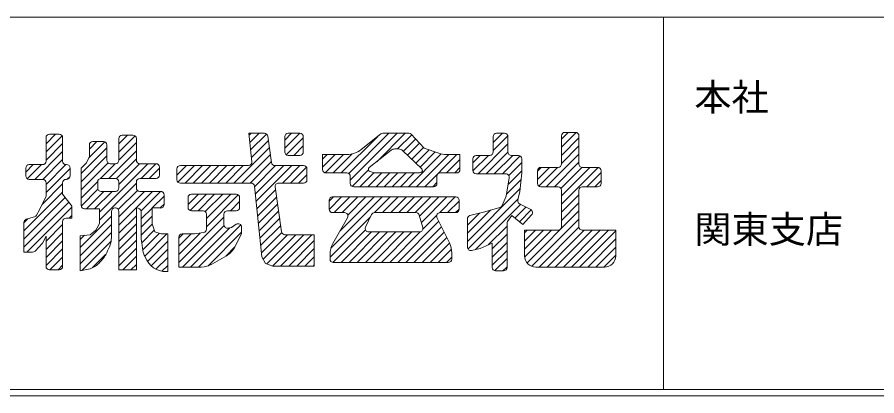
# Model space of a CAD drawing. Units: millimetres, scale not verified. Extents: x -400 to 3744, y -276 to 280.
# Drawn here: x 569.4 to 708.2, y -275.6 to -214.6 of the extents above; entities that cross this region are included whole.
import ezdxf
from ezdxf.enums import TextEntityAlignment as Align

# ---------------------------------------------------------------- set-up
doc = ezdxf.new("R2010")
doc.units = ezdxf.units.MM
doc.header["$LTSCALE"] = 2
doc.layers.add('0-0_0', color=7, linetype='Continuous', lineweight=9)
doc.styles.add('ＭＳ ゴシック', font='')
doc.styles.get('ＭＳ ゴシック').set_extended_font_data('MS Gothic')

msp = doc.modelspace()

# ---------------------------------------------------------------- linework, layer by layer
at = {"layer": '0-0_0', "color": 3, "lineweight": 18}
for p, q in [((433.729, -214.568), (1231.729, -214.568)), ((673.729, -214.568), (673.729, -274.568)), ((433.729, -274.568), (1231.729, -274.568)), ((432.729, -275.568), (1232.729, -275.568))]:
    msp.add_line(p, q, dxfattribs=at)
at = {"layer": '0-0_0'}
for p, q in [((574.099, -234.961), (575.645, -233.415)), ((574.099, -236.27), (576.695, -233.674)), ((574.099, -233.963), (574.099, -237.774)), ((576.229, -233.415), (574.647, -233.415)), ((576.777, -237.774), (576.777, -233.963)), ((585.853, -234.982), (587.271, -233.564)), ((585.853, -236.291), (588.466, -233.677)), ((585.853, -234.112), (585.853, -237.625)), ((588.132, -233.564), (586.401, -233.564)), ((588.68, -237.625), (588.68, -234.112)), ((606.866, -233.594), (607.194, -233.267)), ((606.99, -234.779), (608.502, -233.267)), ((607.114, -235.963), (609.684, -233.393)), ((607.238, -237.148), (609.974, -234.411)), ((610.497, -238.001), (609.876, -233.735)), ((612.635, -235.676), (615.044, -233.267)), ((612.635, -234.367), (613.735, -233.267)), ((612.635, -233.814), (612.635, -236.287)), ((612.877, -236.742), (615.61, -234.008)), ((615.063, -233.267), (613.182, -233.267)), ((615.61, -236.287), (615.61, -233.814)), ((621.734, -239.66), (627.63, -233.763)), ((622.952, -239.75), (629.435, -233.267)), ((623.198, -240.812), (630.744, -233.267)), ((624.939, -235.896), (628.108, -233.385)), ((627.462, -237.857), (632.052, -233.267)), ((628.448, -233.267), (632.632, -233.267)), ((630.833, -235.794), (633.107, -233.52)), ((631.771, -236.164), (633.74, -234.195)), ((646.26, -234.758), (647.752, -233.267)), ((646.26, -236.067), (648.629, -233.698)), ((646.26, -233.814), (646.26, -236.287)), ((648.093, -233.267), (646.808, -233.267)), ((648.641, -236.287), (648.641, -233.814)), ((657.271, -234.215), (658.367, -233.118)), ((657.271, -235.523), (659.664, -233.13)), ((657.271, -233.666), (657.271, -238.22)), ((657.271, -236.831), (660.097, -234.004)), ((659.55, -233.118), (657.818, -233.118)), ((660.097, -238.22), (660.097, -233.666)), ((574.099, -237.578), (576.777, -234.9)), ((579.753, -239.774), (583.919, -235.608)), ((581.007, -237.212), (583.575, -234.644)), ((581.092, -235.818), (582.306, -234.605)), ((581.092, -235.152), (581.092, -237.021)), ((583.371, -234.605), (581.64, -234.605)), ((583.919, -237.625), (583.919, -235.152)), ((585.853, -237.599), (588.68, -234.772)), ((604.399, -241.295), (610.141, -235.553)), ((614.092, -236.835), (615.61, -235.317)), ((630.383, -235.794), (631.017, -235.794)), ((632.441, -236.802), (634.374, -234.87)), ((633.112, -237.44), (635.007, -235.545)), ((643.827, -239.808), (648.641, -234.994)), ((657.271, -238.14), (660.097, -235.313)), ((572.285, -240.7), (576.777, -236.208)), ((579.753, -241.082), (583.919, -236.916)), ((584.209, -240.552), (588.68, -236.08)), ((605.707, -241.295), (610.307, -236.695)), ((613.182, -236.835), (615.063, -236.835)), ((618.735, -238.734), (620.783, -236.686)), ((618.735, -237.425), (619.474, -236.686)), ((619.137, -239.64), (622.091, -236.686)), ((620.426, -239.66), (623.493, -236.592)), ((626.261, -238.808), (629.816, -235.991)), ((631.646, -236.046), (634.726, -238.977)), ((632.587, -241.89), (637.883, -236.594)), ((633.782, -238.078), (635.926, -235.934)), ((633.895, -241.89), (639.099, -236.686)), ((634.452, -238.716), (636.896, -236.273)), ((635.204, -241.89), (640.407, -236.686)), ((642.987, -238.032), (644.184, -236.835)), ((642.992, -239.335), (645.492, -236.835)), ((645.713, -236.835), (643.535, -236.835)), ((645.135, -239.808), (648.641, -236.302)), ((646.444, -239.808), (649.417, -236.835)), ((647.752, -239.808), (650.632, -236.929)), ((650.325, -236.835), (649.189, -236.835)), ((654.829, -241.89), (660.097, -236.621)), ((570.826, -239.543), (572.047, -238.322)), ((571.069, -240.608), (573.355, -238.322)), ((573.551, -238.322), (571.373, -238.322)), ((573.592, -240.702), (576.777, -237.517)), ((574.099, -241.503), (577.282, -238.32)), ((577.42, -238.322), (577.325, -238.322)), ((579.753, -242.391), (584.106, -238.038)), ((582.729, -245.957), (590.512, -238.173)), ((582.894, -240.558), (585.279, -238.173)), ((585.305, -238.173), (584.467, -238.173)), ((585.486, -240.582), (588.68, -237.389)), ((585.853, -241.524), (589.205, -238.172)), ((591.852, -238.173), (589.228, -238.173)), ((589.442, -240.552), (591.821, -238.173)), ((595.227, -240), (596.757, -238.47)), ((595.394, -241.141), (598.065, -238.47)), ((606.768, -238.47), (595.774, -238.47)), ((596.549, -241.295), (599.373, -238.47)), ((597.857, -241.295), (600.682, -238.47)), ((599.165, -241.295), (601.99, -238.47)), ((600.474, -241.295), (603.298, -238.47)), ((601.782, -241.295), (604.607, -238.47)), ((603.09, -241.295), (605.915, -238.47)), ((607.015, -241.295), (610.473, -237.837)), ((607.733, -241.886), (611.148, -238.47)), ((607.857, -243.07), (612.457, -238.47)), ((607.981, -244.254), (613.765, -238.47)), ((615.658, -238.47), (611.039, -238.47)), ((612.249, -241.295), (615.073, -238.47)), ((638.742, -239.66), (640.904, -237.498)), ((642.987, -237.382), (642.987, -239.261)), ((648.787, -240.081), (650.873, -237.996)), ((656.137, -241.89), (660.097, -237.929)), ((570.826, -238.869), (570.826, -240.153)), ((574.099, -242.811), (577.967, -238.943)), ((577.967, -240.153), (577.967, -238.869)), ((579.753, -238.916), (579.753, -244.91)), ((590.75, -240.552), (592.4, -238.902)), ((592.4, -240.004), (592.4, -238.721)), ((595.227, -239.018), (595.227, -240.747)), ((613.557, -241.295), (616.123, -238.729)), ((614.865, -241.295), (616.205, -239.955)), ((616.205, -240.747), (616.205, -239.018)), ((619.283, -239.66), (622.651, -239.66)), ((623.492, -241.827), (626.134, -239.184)), ((624.737, -241.89), (626.993, -239.634)), ((626.046, -241.89), (628.276, -239.66)), ((626.38, -239.443), (627.076, -239.66)), ((627.076, -239.66), (634.36, -239.66)), ((627.354, -241.89), (629.584, -239.66)), ((628.662, -241.89), (630.892, -239.66)), ((629.97, -241.89), (632.201, -239.66)), ((631.279, -241.89), (633.509, -239.66)), ((634.583, -239.59), (634.36, -239.66)), ((637.732, -239.66), (640.356, -239.66)), ((640.051, -239.66), (640.904, -238.806)), ((643.535, -239.808), (648.313, -239.808)), ((648.668, -241.508), (650.873, -239.304)), ((650.575, -242.633), (650.873, -239.66)), ((653.402, -240.7), (655.334, -238.768)), ((653.402, -239.391), (654.026, -238.768)), ((653.402, -239.315), (653.402, -241.342)), ((653.626, -241.784), (656.643, -238.768)), ((656.723, -238.768), (653.95, -238.768)), ((657.188, -242.148), (660.573, -238.763)), ((657.271, -243.373), (661.876, -238.768)), ((657.271, -244.681), (663.181, -238.771)), ((663.121, -238.768), (660.645, -238.768)), ((661.37, -241.89), (663.668, -239.592)), ((663.668, -241.342), (663.668, -239.315)), ((571.373, -240.7), (573.551, -240.7)), ((574.099, -241.248), (574.099, -243.377)), ((576.777, -243.079), (576.777, -241.248)), ((577.325, -240.7), (577.42, -240.7)), ((577.529, -240.689), (577.956, -240.262)), ((579.753, -243.699), (582.438, -241.014)), ((582.431, -242.085), (582.431, -241.099)), ((582.729, -247.265), (588.68, -241.314)), ((582.979, -240.552), (585.305, -240.552)), ((585.853, -241.099), (585.853, -242.085)), ((588.68, -242.085), (588.68, -241.099)), ((589.228, -240.552), (591.852, -240.552)), ((592.141, -240.469), (592.317, -240.293)), ((595.774, -241.295), (607.178, -241.295)), ((611.609, -241.295), (615.658, -241.295)), ((623.198, -240.207), (623.198, -241.342)), ((636.512, -241.89), (637.184, -241.218)), ((637.184, -241.342), (637.184, -240.207)), ((648.393, -243.092), (650.767, -240.718)), ((662.679, -241.89), (663.668, -240.9)), ((570.528, -248.999), (576.777, -242.75)), ((573.448, -244.771), (576.777, -241.442)), ((579.76, -245), (582.471, -242.29)), ((580.611, -245.458), (583.435, -242.633)), ((581.919, -245.458), (584.744, -242.633)), ((585.305, -242.633), (582.979, -242.633)), ((585.756, -245.546), (588.835, -242.467)), ((585.853, -248.066), (591.285, -242.633)), ((585.853, -246.757), (589.977, -242.633)), ((592.596, -242.633), (589.228, -242.633)), ((589.437, -245.79), (592.594, -242.633)), ((607.723, -241.786), (608.915, -253.189)), ((608.105, -245.439), (611.138, -242.406)), ((612.12, -249.152), (611.068, -241.922)), ((623.746, -241.89), (636.637, -241.89)), ((642.094, -250.699), (650.621, -242.172)), ((650.575, -242.633), (650.233, -244)), ((653.95, -241.89), (656.723, -241.89)), ((657.271, -242.437), (657.271, -248.33)), ((660.097, -248.33), (660.097, -242.437)), ((660.645, -241.89), (663.121, -241.89)), ((570.528, -250.307), (577.203, -243.632)), ((576.777, -243.079), (578.151, -244.864)), ((591.226, -245.309), (593.144, -243.392)), ((593.144, -244.762), (593.144, -243.181)), ((597.012, -244.757), (598.689, -243.079)), ((597.012, -243.627), (597.012, -245.208)), ((597.062, -243.398), (597.331, -243.129)), ((597.36, -245.717), (599.998, -243.079)), ((604.796, -243.079), (597.56, -243.079)), ((598.63, -245.755), (601.306, -243.079)), ((599.802, -245.892), (602.614, -243.079)), ((599.988, -247.014), (603.923, -243.079)), ((599.988, -248.323), (605.123, -243.187)), ((605.344, -245.208), (605.344, -243.627)), ((608.228, -246.623), (611.304, -243.548)), ((619.776, -244.234), (620.485, -243.525)), ((619.776, -244.073), (619.776, -245.505)), ((619.778, -245.541), (621.793, -243.525)), ((620.071, -251.789), (628.335, -243.525)), ((640.208, -243.525), (620.324, -243.525)), ((620.574, -246.053), (623.102, -243.525)), ((621.512, -249.04), (627.027, -243.525)), ((621.883, -246.053), (624.41, -243.525)), ((622.788, -246.455), (625.718, -243.525)), ((627.116, -246.053), (629.643, -243.525)), ((628.424, -246.053), (630.952, -243.525)), ((629.733, -246.053), (632.26, -243.525)), ((631.041, -246.053), (633.568, -243.525)), ((632.349, -246.053), (634.877, -243.525)), ((633.658, -246.053), (636.185, -243.525)), ((634.377, -246.642), (637.493, -243.525)), ((634.668, -247.659), (638.802, -243.525)), ((637.571, -246.064), (640.11, -243.525)), ((640.755, -245.505), (640.755, -244.073)), ((642.183, -251.919), (650.277, -243.825)), ((657.271, -245.99), (660.097, -243.163)), ((570.528, -251.616), (577.772, -244.372)), ((571.006, -252.446), (578.265, -245.187)), ((580.3, -245.458), (582.729, -245.458)), ((582.729, -245.458), (582.729, -247.738)), ((585.21, -245.309), (585.305, -245.309)), ((588.68, -245.309), (588.727, -245.309)), ((589.458, -247.078), (591.209, -245.326)), ((591.209, -247.837), (591.209, -245.309)), ((591.209, -245.309), (592.596, -245.309)), ((592.534, -245.309), (593.144, -244.7)), ((603.863, -245.755), (605.344, -244.275)), ((608.352, -247.808), (611.47, -244.69)), ((638.891, -246.053), (640.755, -244.188)), ((640.199, -246.053), (640.755, -245.497)), ((643.391, -252.019), (650.695, -244.715)), ((649.773, -246.946), (651.553, -245.166)), ((650.51, -244.618), (652.322, -245.571)), ((657.271, -247.298), (660.097, -244.471)), ((570.915, -247.123), (572.255, -246.711)), ((577.816, -246.945), (578.265, -246.495)), ((579.604, -251.698), (584.663, -246.639)), ((584.663, -249.809), (584.663, -245.857)), ((585.853, -245.857), (585.853, -255.271)), ((585.853, -249.374), (588.68, -246.547)), ((589.458, -245.857), (589.458, -250.37)), ((589.458, -248.386), (591.209, -246.634)), ((595.524, -254.094), (602.815, -246.804)), ((597.56, -245.755), (599.44, -245.755)), ((599.988, -246.303), (599.988, -248.739)), ((602.815, -248.02), (602.815, -246.303)), ((603.362, -245.755), (604.796, -245.755)), ((608.476, -248.992), (611.637, -245.832)), ((619.925, -253.243), (626.454, -246.715)), ((620.324, -246.053), (622.26, -246.053)), ((622.737, -246.87), (620.397, -251.016)), ((626.621, -246.365), (625.655, -248.392)), ((627.115, -246.053), (633.796, -246.053)), ((634.902, -248.477), (634.322, -246.45)), ((634.915, -248.72), (637.148, -246.487)), ((639.195, -250.944), (637.192, -246.841)), ((637.684, -246.053), (640.208, -246.053)), ((642.094, -249.391), (645.835, -245.65)), ((642.094, -248.083), (644.042, -246.135)), ((648.593, -247.465), (649.263, -246.521)), ((650.487, -247.54), (652.404, -245.623)), ((651.727, -254.15), (660.097, -245.779)), ((570.528, -247.691), (571.176, -247.043)), ((570.528, -252.446), (570.528, -247.647)), ((574.099, -250.661), (576.777, -247.983)), ((576.777, -254.723), (576.777, -247.492)), ((579.604, -253.006), (584.663, -247.948)), ((585.853, -250.682), (588.68, -247.855)), ((589.458, -249.694), (591.236, -247.916)), ((596.102, -254.825), (602.821, -248.106)), ((598.719, -254.825), (605.511, -248.033)), ((608.6, -250.177), (611.803, -246.974)), ((608.724, -251.361), (611.969, -248.116)), ((630.862, -254.081), (637.491, -247.453)), ((642.094, -247.07), (642.094, -251.62)), ((645.458, -251.26), (648.492, -248.226)), ((648.492, -254.872), (648.492, -247.782)), ((652.484, -254.701), (660.097, -247.088)), ((574.099, -251.97), (576.777, -249.292)), ((579.604, -254.315), (584.663, -249.256)), ((585.853, -251.991), (588.68, -249.164)), ((589.546, -250.914), (591.563, -248.897)), ((589.706, -252.062), (592.385, -249.383)), ((590.023, -253.054), (593.605, -249.472)), ((595.524, -252.786), (598.956, -249.355)), ((595.524, -251.478), (597.53, -249.472)), ((595.524, -250.169), (596.221, -249.472)), ((598.054, -249.472), (596.072, -249.472)), ((597.411, -254.825), (603.742, -248.493)), ((598.054, -249.472), (599.511, -249.282)), ((600.19, -254.662), (605.642, -249.21)), ((608.848, -252.546), (612.144, -249.25)), ((609.132, -253.569), (613.081, -249.621)), ((609.707, -254.304), (614.389, -249.621)), ((610.658, -254.66), (615.698, -249.621)), ((611.951, -254.676), (617.006, -249.621)), ((620.4, -254.076), (625.642, -248.835)), ((621.704, -254.081), (626.61, -249.175)), ((623.012, -254.081), (627.919, -249.175)), ((624.321, -254.081), (629.227, -249.175)), ((625.629, -254.081), (630.535, -249.175)), ((626.149, -249.175), (634.375, -249.175)), ((626.937, -254.081), (631.844, -249.175)), ((628.246, -254.081), (633.152, -249.175)), ((629.554, -254.081), (634.468, -249.167)), ((632.171, -254.081), (637.92, -248.332)), ((633.479, -254.081), (638.349, -249.211)), ((646.112, -251.915), (648.492, -249.535)), ((651.319, -251.941), (654.383, -248.878)), ((651.319, -250.633), (653.074, -248.878)), ((651.319, -249.324), (651.766, -248.878)), ((651.334, -253.234), (655.691, -248.878)), ((653.669, -254.825), (660.101, -248.392)), ((654.977, -254.825), (660.924, -248.878)), ((656.286, -254.825), (662.233, -248.878)), ((657.594, -254.825), (663.541, -248.878)), ((658.902, -254.825), (664.849, -248.878)), ((660.211, -254.825), (666.049, -248.986)), ((574.099, -249.844), (574.099, -254.723)), ((574.099, -253.278), (576.777, -250.6)), ((579.604, -250.39), (580.286, -249.708)), ((579.857, -255.37), (584.585, -250.642)), ((585.853, -253.299), (588.68, -250.472)), ((590.468, -253.918), (593.739, -250.647)), ((595.524, -250.02), (595.524, -254.825)), ((613.259, -254.676), (617.396, -250.539)), ((634.787, -254.081), (638.778, -250.09)), ((636.096, -254.081), (639.207, -250.97)), ((646.112, -253.224), (648.492, -250.843)), ((661.519, -254.825), (666.049, -250.295)), ((570.528, -252.446), (571.921, -252.446)), ((574.099, -254.586), (576.777, -251.908)), ((585.853, -254.607), (588.68, -251.78)), ((591.071, -254.623), (593.739, -251.955)), ((603.088, -253.072), (604.591, -251.57)), ((614.568, -254.676), (617.396, -251.848)), ((637.404, -254.081), (639.519, -251.967)), ((646.112, -254.532), (648.492, -252.151)), ((662.827, -254.825), (666.049, -251.603)), ((574.723, -255.271), (576.777, -253.217)), ((581.611, -254.924), (583.762, -252.773)), ((586.498, -255.271), (588.68, -253.089)), ((591.843, -255.159), (593.739, -253.263)), ((603.222, -252.993), (600.963, -254.321)), ((615.876, -254.676), (617.396, -253.156)), ((619.925, -252.81), (619.925, -253.534)), ((638.712, -254.081), (639.565, -253.229)), ((639.565, -253.534), (639.565, -252.546)), ((646.545, -255.407), (648.492, -253.46)), ((664.136, -254.825), (666.049, -252.911)), ((576.031, -255.271), (576.777, -254.525)), ((579.604, -255.419), (581.218, -255.104)), ((587.806, -255.271), (588.68, -254.397)), ((592.812, -255.498), (593.739, -254.572)), ((595.524, -254.825), (599.113, -254.825)), ((617.184, -254.676), (617.396, -254.464)), ((620.473, -254.081), (639.017, -254.081)), ((647.841, -255.419), (648.492, -254.768)), ((653.145, -254.825), (664.223, -254.825)), ((574.647, -255.271), (576.229, -255.271)), ((646.659, -255.419), (647.944, -255.419))]:
    msp.add_line(p, q, dxfattribs=at)
for points in [[(609.334, -233.267), (606.832, -233.267), (607.313, -237.866)], [(633.032, -233.439), (635.101, -235.645), (637.492, -236.481)], [(579.753, -238.916), (580.646, -238.024), (581.092, -237.021)], [(622.671, -236.686), (618.735, -236.686), (618.735, -239.112)], [(640.904, -239.112), (640.904, -236.686), (638.697, -236.686)], [(650.858, -239.808), (650.873, -239.808), (650.873, -237.382)], [(647.702, -244.915), (648.343, -243.377), (648.853, -240.45)], [(572.57, -246.459), (573.057, -245.607), (574.099, -243.377)], [(578.265, -245.198), (578.265, -246.945), (577.325, -246.945)], [(585.853, -255.271), (588.68, -255.271), (588.68, -245.309)], [(642.503, -246.54), (644.921, -245.904), (647.343, -245.232)], [(652.468, -246.428), (651.022, -247.985), (649.263, -246.521)], [(579.604, -255.419), (579.604, -249.77), (581.241, -249.621), (582.133, -248.878), (582.58, -248.134), (582.729, -247.738)], [(591.209, -247.837), (591.656, -249.175), (592.697, -249.472), (593.739, -249.472), (593.739, -255.568), (593.522, -255.568)], [(603.488, -248.553), (604.005, -248.431), (604.8, -247.926)], [(605.642, -248.388), (605.642, -249.472), (604.637, -251.479)], [(608.915, -253.189), (609.51, -254.23), (610.7, -254.676), (617.396, -254.676), (617.396, -249.621), (612.662, -249.621)], [(656.723, -248.878), (651.319, -248.878), (651.319, -252.999)], [(666.049, -252.999), (666.049, -248.878), (660.645, -248.878)], [(572.328, -252.265), (573.504, -250.959), (574.099, -249.844)], [(642.757, -252.155), (644.177, -251.851), (646.112, -250.959), (646.112, -254.872)]]:
    msp.add_lwpolyline(points, dxfattribs=at)
for centre, radius, start, end in [((574.647, -233.963), 0.548, 90, 180), ((576.229, -233.963), 0.548, 0, 90), ((586.401, -234.112), 0.548, 90, 180), ((588.132, -234.112), 0.548, 0, 90), ((609.334, -233.814), 0.548, 8.28193, 90), ((613.182, -233.814), 0.548, 90, 180), ((615.063, -233.814), 0.548, 0, 90), ((628.448, -233.814), 0.548, 90, 128.39742), ((632.632, -233.814), 0.548, 43.17355, 90), ((646.808, -233.814), 0.548, 90, 180), ((648.093, -233.814), 0.548, 0, 90), ((657.818, -233.666), 0.548, 90, 180), ((659.55, -233.666), 0.548, 0, 90), ((581.64, -235.152), 0.548, 90, 180), ((583.371, -235.152), 0.548, 0, 90), ((630.383, -236.707), 0.913, 90, 128.39742), ((631.017, -236.707), 0.913, 46.41835, 90), ((613.182, -236.287), 0.548, 180, 270), ((615.063, -236.287), 0.548, 270, 0), ((622.671, -233.035), 3.651, 270, 308.39742), ((638.697, -233.035), 3.651, 250.72316, 270), ((643.535, -237.382), 0.548, 90, 180), ((645.713, -236.287), 0.548, 270, 0), ((649.189, -236.287), 0.548, 180, 270), ((650.325, -237.382), 0.548, 0, 90), ((571.373, -238.869), 0.548, 90, 180), ((573.551, -237.774), 0.548, 270, 0), ((577.325, -237.774), 0.548, 180, 270), ((577.42, -238.869), 0.548, 0, 90), ((584.467, -237.625), 0.548, 180, 270), ((585.305, -237.625), 0.548, 270, 0), ((589.228, -237.625), 0.548, 180, 270), ((591.852, -238.721), 0.548, 0, 90), ((595.774, -239.018), 0.548, 90, 180), ((606.768, -237.923), 0.548, 270, 5.96887), ((611.039, -237.923), 0.548, 188.28193, 270), ((615.658, -239.018), 0.548, 0, 90), ((656.723, -238.22), 0.548, 270, 0), ((660.645, -238.22), 0.548, 180, 270), ((619.283, -239.112), 0.548, 180, 270), ((622.651, -240.207), 0.548, 0, 90), ((626.488, -239.094), 0.365, 128.39742, 252.74028), ((634.475, -239.242), 0.365, 287.25972, 46.41835), ((637.732, -240.207), 0.548, 90, 180), ((640.356, -239.112), 0.548, 270, 0), ((643.535, -239.261), 0.548, 180, 270), ((648.313, -240.356), 0.548, 350.12702, 90), ((653.95, -239.315), 0.548, 90, 180), ((663.121, -239.315), 0.548, 0, 90), ((571.373, -240.153), 0.548, 180, 270), ((573.551, -241.248), 0.548, 0, 90), ((577.325, -241.248), 0.548, 90, 180), ((577.42, -240.153), 0.548, 270, 0), ((582.979, -241.099), 0.548, 90, 180), ((585.305, -241.099), 0.548, 0, 90), ((589.228, -241.099), 0.548, 90, 180), ((591.852, -240.004), 0.548, 270, 0), ((595.774, -240.747), 0.548, 180, 270), ((607.178, -241.843), 0.548, 5.96887, 90), ((611.609, -241.843), 0.548, 90, 188.28193), ((615.658, -240.747), 0.548, 270, 0), ((623.746, -241.342), 0.548, 180, 270), ((636.637, -241.342), 0.548, 270, 0), ((653.95, -241.342), 0.548, 180, 270), ((663.121, -241.342), 0.548, 270, 0), ((582.979, -242.085), 0.548, 180, 270), ((585.305, -242.085), 0.548, 270, 0), ((589.228, -242.085), 0.548, 180, 270), ((592.596, -243.181), 0.548, 0, 90), ((656.723, -242.437), 0.548, 0, 90), ((660.645, -242.437), 0.548, 90, 180), ((597.56, -243.627), 0.548, 90, 180), ((604.796, -243.627), 0.548, 0, 90), ((620.324, -244.073), 0.548, 90, 180), ((640.208, -244.073), 0.548, 0, 90), ((650.765, -244.133), 0.548, 165.95378, 242.25895), ((577.717, -245.198), 0.548, 0, 37.58908), ((580.3, -244.91), 0.548, 180, 270), ((585.21, -245.857), 0.548, 90, 180), ((585.305, -245.857), 0.548, 0, 90), ((588.751, -246.038), 0.73, 14.39982, 91.86038), ((592.596, -244.762), 0.548, 270, 0), ((597.56, -245.208), 0.548, 180, 270), ((604.796, -245.208), 0.548, 270, 0), ((620.324, -245.505), 0.548, 180, 270), ((640.208, -245.505), 0.548, 270, 0), ((647.196, -244.704), 0.548, 285.51317, 337.36507), ((572.094, -246.188), 0.548, 287.09081, 330.23681), ((599.44, -246.303), 0.548, 0, 90), ((603.362, -246.303), 0.548, 90, 180), ((622.26, -246.6), 0.548, 330.5544, 90), ((627.115, -246.6), 0.548, 90, 154.5202), ((633.796, -246.6), 0.548, 15.9566, 90), ((637.684, -246.6), 0.548, 90, 206.02005), ((642.642, -247.07), 0.548, 104.73314, 180), ((652.067, -246.056), 0.548, 317.09995, 62.25895), ((571.076, -247.647), 0.548, 107.09081, 180), ((577.325, -247.492), 0.548, 90, 180), ((603.362, -248.02), 0.548, 180, 283.23108), ((605.094, -248.388), 0.548, 0, 122.452), ((649.04, -247.782), 0.548, 144.61752, 180), ((596.072, -250.02), 0.548, 90, 180), ((599.44, -248.739), 0.548, 277.42598, 360), ((612.662, -249.073), 0.548, 188.28193, 270), ((626.149, -248.627), 0.548, 154.5202, 270), ((634.375, -248.627), 0.548, 270, 15.9566), ((656.723, -248.33), 0.548, 270, 0), ((660.645, -248.33), 0.548, 180, 270), ((581.657, -250.397), 2.929, 335.95566, 349.46625), ((576.784, -249.491), 7.885, 349.46625, 357.68846), ((536.88, -259.168), 53.309, 8.79637, 9.49979), ((564.94, -254.826), 24.915, 7.76743, 8.79637), ((623.576, -252.81), 3.651, 150.5544, 180), ((635.914, -252.546), 3.651, 0, 26.02005), ((571.921, -251.898), 0.548, 270, 317.99171), ((563.636, -242.357), 22.662, 332.46928, 335.95566), ((524.24, -260.378), 65.992, 7.41893, 7.76743), ((645.452, -244.594), 56.244, 187.41893, 187.79643), ((591.457, -251.987), 1.745, 187.79643, 201.01969), ((601.372, -249.846), 3.651, 300.44702, 333.41799), ((642.642, -251.62), 0.548, 180, 282.08606), ((569.139, -241.128), 18.796, 315.74045, 318.34536), ((580, -250.79), 4.259, 318.34536, 323.81916), ((580.462, -251.127), 3.687, 323.81916, 332.46928), ((594.473, -250.828), 4.976, 201.01969, 208.83855), ((593.522, -251.917), 3.651, 201.05173, 270), ((620.473, -253.534), 0.548, 180, 270), ((639.017, -253.534), 0.548, 270, 0), ((653.145, -252.999), 1.826, 180, 270), ((664.223, -252.999), 1.826, 270, 0), ((574.647, -254.723), 0.548, 180, 270), ((576.229, -254.723), 0.548, 270, 0), ((578.909, -249.535), 6.029, 292.51707, 301.83006), ((580.66, -252.355), 2.71, 301.83006, 315.74045), ((599.113, -251.173), 3.651, 270, 300.44702), ((646.659, -254.872), 0.548, 180, 270), ((647.944, -254.872), 0.548, 270, 0)]:
    msp.add_arc(centre, radius, start, end, dxfattribs=at)

# ---------------------------------------------------------------- texts
at = {"layer": '0-0_0', "style": 'ＭＳ ゴシック'}
for s, p in [('本社', (678.729, -230.974)), ('関東支店', (678.729, -252.246))]:
    msp.add_text(s, height=4.399, dxfattribs=at).set_placement(p, align=Align.BOTTOM_LEFT)

doc.saveas('drawing.dxf')
